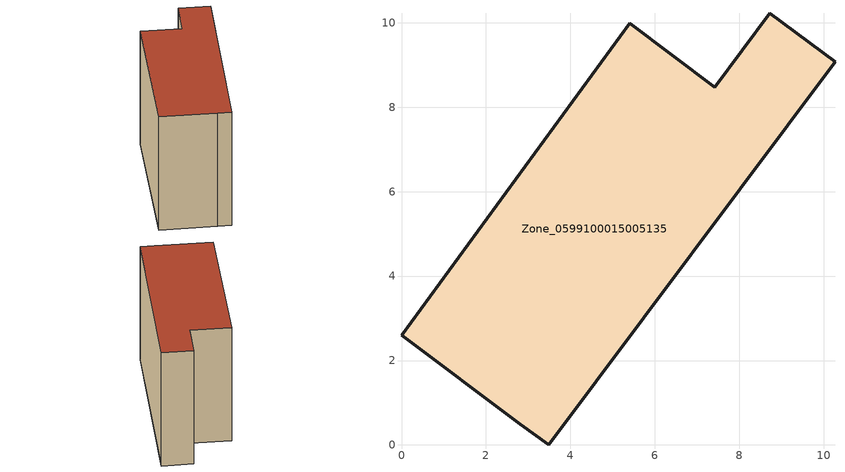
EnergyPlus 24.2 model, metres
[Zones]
Zone_0599100015005135
 floor ground (C_G): 2.81,0.49 0,2.6 5.41,9.98 7.42,8.47 8.72,10.23 10.27,9.07 3.49,0 z0.97
 wall outside (C_F): 0,2.6 2.81,0.49 3.49,0 10.27,9.07 8.72,10.23 7.42,8.47 5.41,9.98 0,2.6 z0.97:9.06
 roof outside (C_R): 2.81,0.49 3.49,0 10.27,9.07 8.72,10.23 7.42,8.47 5.41,9.98 0,2.6 z9.06
[BUILDING]
Pand.0599100015005135: North Axis=0; Terrain=City; Loads Convergence Tolerance Value=0.04; Temperature Convergence Tolerance Value=0.4; Solar Distribution=FullExterior; Maximum Number of Warmup Days=25; Minimum Number of Warmup Days=1
[Site:Location]
Rotterdam.The.Hague.AP_ZH_NLD Design_Conditions: Latitude=51.96; Longitude=4.45; Time Zone=1; Elevation=-4.5
[SITE:GROUNDTEMPERATURE:BUILDINGSURFACE]
18, 18, 18, 18, 18, 18, 18, 18, 18, 18, 18, 18
[MATERIAL] Thermal Absorptance=0.9; Solar Absorptance=0.7; Visible Absorptance=0.7
Name | Roughness | Thickness | Conductivity | Density | Specific Heat
G.TI.1975-1991 | MediumSmooth | 0.15 | 0.288461 | 540 | 1210
F.TI.1975-1991 | Rough | 0.3 | 0.230769 | 1920 | 840
R.TI.1975-1991 | MediumRough | 0.2 | 0.153846 | 1500 | 1000
[CONSTRUCTION]
C_G: G.TI.1975-1991
C_F: F.TI.1975-1991
C_R: R.TI.1975-1991
[ZONE]
Zone_0599100015005135: Type=1; Multiplier=1; Ceiling Height=Autocalculate; Volume=Autocalculate; Floor Area=autocalculate; Part of Total Floor Area=Yes
[ZONEINFILTRATION:DESIGNFLOWRATE]
Infil_Zone_0599100015005135: Zone or ZoneList or Space or SpaceList=Zone_0599100015005135; Schedule=AlwaysOn; Design Flow Rate Calculation Method=Flow/Area; Flow Rate per Floor Area=0.003; Constant Term Coefficient=1; Temperature Term Coefficient=0; Velocity Term Coefficient=0; Velocity Squared Term Coefficient=0
[HVACTEMPLATE:ZONE:IDEALLOADSAIRSYSTEM]
Zone_0599100015005135: Maximum Heating Supply Air Temperature=50; Minimum Cooling Supply Air Temperature=13; Maximum Heating Supply Air Humidity Ratio=0.0156; Minimum Cooling Supply Air Humidity Ratio=0.0077; Heating Limit=NoLimit; Cooling Limit=NoLimit; Dehumidification Control Type=ConstantSensibleHeatRatio; Cooling Sensible Heat Ratio=0.7; Dehumidification Setpoint=60; Humidification Control Type=None; Humidification Setpoint=30; Outdoor Air Method=None; Outdoor Air Flow Rate per Person=0.00944; Outdoor Air Flow Rate per Zone Floor Area=0; Outdoor Air Flow Rate per Zone=0; Demand Controlled Ventilation Type=None; Outdoor Air Economizer Type=NoEconomizer; Heat Recovery Type=None; Sensible Heat Recovery Effectiveness=0.7; Latent Heat Recovery Effectiveness=0.65
[ZONECONTROL:THERMOSTAT]
ThermostatControl_Zone_0599100015005135: Zone or ZoneList=Zone_0599100015005135; Control Type Schedule=DualSetpointControlType; Control 1=Thermostat_Zone_0599100015005135; Temperature Difference Between Cutout And Setpoint=0
[THERMOSTATSETPOINT:DUALSETPOINT]
Thermostat_Zone_0599100015005135: Heating Setpoint Temperature Schedule=HeatingSetpoint_Zone_0599100015005135; Cooling Setpoint Temperature Schedule=CoolingSetpoint_Zone_0599100015005135
[SCHEDULE:COMPACT]
HeatingSetpoint_Zone_0599100015005135: Through: 12/31, For: AllDays, Until: 24:00, 21
CoolingSetpoint_Zone_0599100015005135: Through: 12/31, For: AllDays, Until: 24:00, 24
DualSetpointControlType: Through: 12/31, For: AllDays, Until: 24:00, 4
AlwaysOn: Through: 12/31, For: AllDays, Until: 24:00, 1
